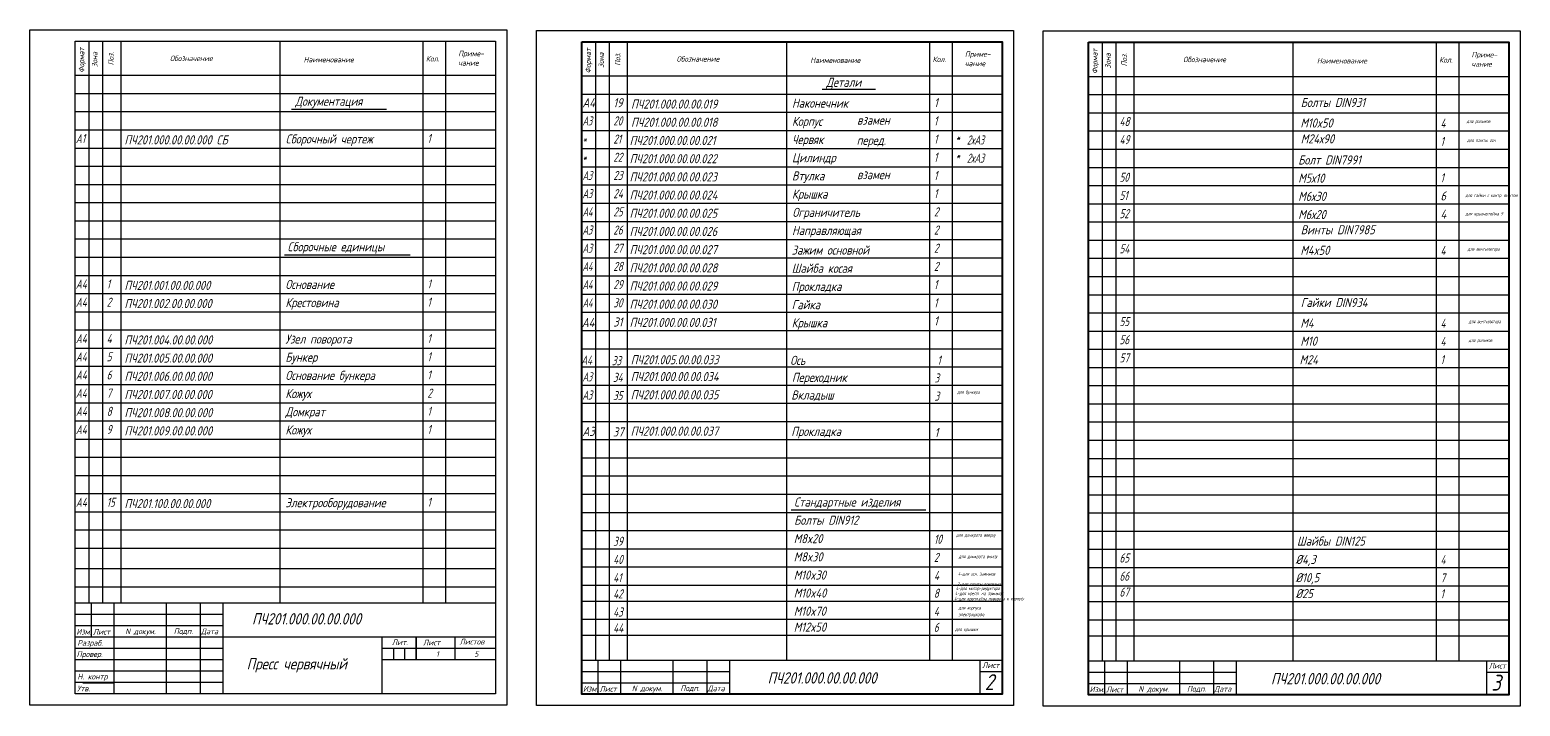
# Model space of a CAD drawing. Header units: millimetres. Extents: x -80 to 1055, y -404 to 589.
# Drawn here: x -80 to 576, y -404 to -106 of the extents above; entities that cross this region are included whole.
import ezdxf

# ---------------------------------------------------------------- set-up
doc = ezdxf.new("R2010")
doc.units = ezdxf.units.MM
doc.layers.add('ASHADE', color=7, linetype='Continuous', lineweight=40)
for name, color, linetype in [('OBVODKA', 1, 'Continuous'), ('RAZM', 5, 'Continuous'), ('TIN', 164, 'Continuous')]:
    doc.layers.add(name, color=color, linetype=linetype)
doc.layers.add('Бланк', color=7, linetype='Continuous', plot=False)
doc.styles.get("Standard").update_dxf_attribs({"font": 'romanc.shx', "width": 0.8})

msp = doc.modelspace()

# ---------------------------------------------------------------- linework, layer by layer
for p, q in [((-53.79, -111.44), (-53.79, -358.44)), ((-47.79, -111.44), (-47.79, -358.44)), ((-39.79, -111.44), (-39.79, -358.44)), ((30.21, -111.44), (30.21, -358.44)), ((93.21, -111.44), (93.21, -358.44)), ((103.21, -111.44), (103.21, -358.44)), ((169.18, -111.69), (169.18, -383.69)), ((175.18, -111.69), (175.18, -383.69)), ((183.18, -111.69), (183.18, -383.69)), ((253.18, -111.69), (253.18, -383.69)), ((316.18, -111.69), (316.18, -383.69)), ((326.18, -111.69), (326.18, -383.69)), ((392.15, -111.94), (392.15, -383.94)), ((398.15, -111.94), (398.15, -383.94)), ((406.15, -111.94), (406.15, -383.94)), ((476.15, -111.94), (476.15, -383.94)), ((539.15, -111.94), (539.15, -383.94)), ((549.15, -111.94), (549.15, -383.94)), ((-59.79, -126.44), (125.21, -126.44)), ((-59.79, -126.44), (125.21, -126.44)), ((163.18, -126.69), (348.18, -126.69)), ((163.18, -126.69), (348.18, -126.69)), ((386.15, -126.94), (571.15, -126.94)), ((386.15, -126.94), (571.15, -126.94)), ((-59.79, -358.44), (125.21, -358.44)), ((-42.79, -358.44), (-42.79, -398.44)), ((-19.79, -358.44), (-19.79, -398.44)), ((-4.79, -358.44), (-4.79, -398.44)), ((5.21, -358.44), (5.21, -398.44)), ((-59.79, -368.44), (5.21, -368.44)), ((-59.79, -373.44), (5.21, -373.44)), ((5.21, -373.44), (125.21, -373.44)), ((75.21, -373.44), (75.21, -398.44)), ((90.21, -383.44), (90.21, -373.44)), ((107.21, -373.44), (107.21, -383.44)), ((75.21, -378.44), (125.21, -378.44)), ((75.21, -383.44), (125.21, -383.44)), ((163.18, -398.69), (163.18, -383.69)), ((163.18, -398.69), (163.18, -383.69)), ((163.18, -383.69), (348.18, -383.69)), ((163.18, -383.69), (348.18, -383.69)), ((180.18, -383.69), (180.18, -398.69)), ((180.18, -383.69), (180.18, -398.69)), ((203.18, -383.69), (203.18, -398.69)), ((203.18, -383.69), (203.18, -398.69)), ((218.18, -383.69), (218.18, -398.69)), ((218.18, -383.69), (218.18, -398.69)), ((228.18, -383.69), (228.18, -398.69)), ((228.18, -383.69), (228.18, -398.69)), ((338.33, -383.69), (338.33, -398.69)), ((386.15, -383.94), (571.15, -383.94)), ((386.15, -383.94), (571.15, -383.94)), ((386.15, -398.94), (386.15, -383.94)), ((386.15, -398.94), (386.15, -383.94)), ((403.15, -383.94), (403.15, -398.94)), ((403.15, -383.94), (403.15, -398.94)), ((426.15, -383.94), (426.15, -398.94)), ((426.15, -383.94), (426.15, -398.94)), ((441.15, -383.94), (441.15, -398.94)), ((441.15, -383.94), (441.15, -398.94)), ((451.15, -383.94), (451.15, -398.94)), ((451.15, -383.94), (451.15, -398.94)), ((561.3, -383.94), (561.3, -398.94)), ((338.33, -388.69), (348.18, -388.69)), ((561.3, -388.94), (571.15, -388.94))]:
    msp.add_line(p, q)
msp.add_lwpolyline([(-59.79, -111.44), (125.21, -111.44), (125.21, -398.44), (-59.79, -398.44)], close=True)
at = {"layer": 'ASHADE'}
msp.add_line((-56.45, -393.48), (-42.95, -393.48), dxfattribs=at)
for points in [[(163.18, -111.69), (348.18, -111.69), (348.18, -398.69), (163.18, -398.69)], [(386.15, -111.94), (571.15, -111.94), (571.15, -398.94), (386.15, -398.94)]]:
    msp.add_lwpolyline(points, close=True, dxfattribs=at)
at = {"layer": 'TIN'}
for p, q in [((-59.79, -134.44), (125.21, -134.44)), ((163.18, -134.69), (348.18, -134.69)), ((268.92, -132.59), (292.44, -132.59)), ((386.15, -134.94), (571.15, -134.94)), ((-59.79, -142.44), (125.21, -142.44)), ((35.33, -141.35), (77.19, -141.35)), ((163.18, -142.69), (348.18, -142.69)), ((386.15, -142.94), (571.15, -142.94)), ((-59.79, -150.44), (125.21, -150.44)), ((163.18, -150.69), (348.18, -150.69)), ((386.15, -150.94), (571.15, -150.94)), ((-59.79, -158.44), (125.21, -158.44)), ((163.18, -158.69), (348.18, -158.69)), ((386.15, -158.94), (571.15, -158.94)), ((-59.79, -166.44), (125.21, -166.44)), ((163.18, -166.69), (348.18, -166.69)), ((386.15, -166.94), (571.15, -166.94)), ((-59.79, -174.44), (125.21, -174.44)), ((163.18, -174.69), (348.18, -174.69)), ((386.15, -174.94), (571.15, -174.94)), ((-59.79, -182.44), (125.21, -182.44)), ((163.18, -182.69), (348.18, -182.69)), ((386.15, -182.94), (571.15, -182.94)), ((-59.79, -190.44), (125.21, -190.44)), ((163.18, -190.69), (348.18, -190.69)), ((386.15, -190.94), (571.15, -190.94)), ((-59.79, -198.44), (125.21, -198.44)), ((163.18, -198.69), (348.18, -198.69)), ((386.15, -198.94), (571.15, -198.94)), ((-59.79, -206.44), (125.21, -206.44)), ((32.28, -205.35), (87.64, -205.35)), ((163.18, -206.69), (348.18, -206.69)), ((386.15, -206.94), (571.15, -206.94)), ((-59.79, -214.44), (125.21, -214.44)), ((163.18, -214.69), (348.18, -214.69)), ((386.15, -214.94), (571.15, -214.94)), ((-59.79, -222.44), (125.21, -222.44)), ((163.18, -222.69), (348.18, -222.69)), ((386.15, -222.94), (571.15, -222.94)), ((-59.79, -230.44), (125.21, -230.44)), ((163.18, -230.69), (348.18, -230.69)), ((386.15, -230.94), (571.15, -230.94)), ((-59.79, -238.44), (125.21, -238.44)), ((163.18, -238.69), (348.18, -238.69)), ((386.15, -238.94), (571.15, -238.94)), ((-59.79, -246.44), (125.21, -246.44)), ((163.18, -246.69), (348.18, -246.69)), ((386.15, -246.94), (571.15, -246.94)), ((-59.79, -254.44), (125.21, -254.44)), ((163.18, -254.69), (348.18, -254.69)), ((386.15, -254.94), (571.15, -254.94)), ((-59.79, -262.44), (125.21, -262.44)), ((163.18, -262.69), (348.18, -262.69)), ((386.15, -262.94), (571.15, -262.94)), ((-59.79, -270.44), (125.21, -270.44)), ((163.18, -270.69), (348.18, -270.69)), ((386.15, -270.94), (571.15, -270.94)), ((-59.79, -278.44), (125.21, -278.44)), ((163.18, -278.69), (348.18, -278.69)), ((386.15, -278.94), (571.15, -278.94)), ((-59.79, -286.44), (125.21, -286.44)), ((163.18, -286.69), (348.18, -286.69)), ((386.15, -286.94), (571.15, -286.94)), ((-59.79, -294.44), (125.21, -294.44)), ((163.18, -294.69), (348.18, -294.69)), ((386.15, -294.94), (571.15, -294.94)), ((-59.79, -302.44), (125.21, -302.44)), ((163.18, -302.69), (348.18, -302.69)), ((386.15, -302.94), (571.15, -302.94)), ((-59.79, -310.44), (125.21, -310.44)), ((163.18, -310.69), (348.18, -310.69)), ((386.15, -310.94), (571.15, -310.94)), ((-59.79, -318.44), (125.21, -318.44)), ((163.18, -318.69), (348.18, -318.69)), ((255.25, -317.6), (314.59, -317.6)), ((386.15, -318.94), (571.15, -318.94)), ((-59.79, -326.44), (125.21, -326.44)), ((163.18, -326.69), (348.18, -326.69)), ((386.15, -326.94), (571.15, -326.94)), ((-59.79, -334.44), (125.21, -334.44)), ((163.18, -334.69), (348.18, -334.69)), ((386.15, -334.94), (571.15, -334.94)), ((-59.79, -343.44), (125.21, -343.44)), ((-59.79, -343.44), (125.21, -343.44)), ((-59.79, -343.44), (125.21, -343.44)), ((163.18, -342.69), (348.18, -342.69)), ((163.18, -342.69), (348.18, -342.69)), ((163.18, -342.69), (348.18, -342.69)), ((386.15, -342.94), (571.15, -342.94)), ((386.15, -342.94), (571.15, -342.94)), ((386.15, -342.94), (571.15, -342.94)), ((-59.79, -351.44), (125.21, -351.44)), ((163.18, -350.69), (348.18, -350.69)), ((386.15, -350.94), (571.15, -350.94)), ((-52.79, -358.44), (-52.79, -373.44)), ((-52.79, -358.44), (-52.79, -373.44)), ((-42.79, -358.44), (-42.79, -398.44)), ((-19.79, -358.44), (-19.79, -398.44)), ((5.21, -358.44), (5.21, -398.44)), ((163.18, -357.69), (348.18, -357.69)), ((386.15, -357.94), (571.15, -357.94)), ((-59.79, -363.44), (5.21, -363.44)), ((163.18, -365.69), (348.18, -365.69)), ((386.15, -365.94), (571.15, -365.94)), ((-59.79, -368.44), (5.21, -368.44)), ((-59.79, -368.44), (5.21, -368.44)), ((5.21, -373.44), (125.21, -373.44)), ((5.21, -373.44), (5.21, -373.44)), ((5.21, -373.44), (5.21, -373.44)), ((75.21, -373.44), (75.21, -398.44)), ((90.21, -373.44), (90.21, -383.44)), ((107.21, -373.44), (107.21, -383.44)), ((163.18, -372.69), (348.18, -372.69)), ((386.15, -372.94), (571.15, -372.94)), ((-59.79, -378.44), (5.21, -378.44)), ((80.21, -378.44), (80.21, -383.44)), ((85.21, -383.44), (85.21, -378.44)), ((-59.79, -383.44), (5.21, -383.44)), ((170.18, -383.69), (170.18, -398.69)), ((170.18, -383.69), (170.18, -398.69)), ((393.15, -383.94), (393.15, -398.94)), ((393.15, -383.94), (393.15, -398.94)), ((-59.79, -388.44), (5.21, -388.44)), ((-59.79, -393.44), (5.21, -393.44)), ((163.18, -388.69), (228.18, -388.69)), ((386.15, -388.94), (451.15, -388.94)), ((163.18, -393.69), (228.18, -393.69)), ((386.15, -393.94), (451.15, -393.94))]:
    msp.add_line(p, q, dxfattribs=at)
for points in [[(-79.79, -106.44), (130.21, -106.44), (130.21, -403.44), (-79.79, -403.44)], [(143.18, -106.69), (353.18, -106.69), (353.18, -403.69), (143.18, -403.69)], [(366.15, -106.94), (576.15, -106.94), (576.15, -403.94), (366.15, -403.94)]]:
    msp.add_lwpolyline(points, close=True, dxfattribs=at)

# ---------------------------------------------------------------- texts
at = {"layer": 'OBVODKA', "oblique": 15}
for s, width, p in [('51', 0.7, (399.79, -181.3)), ('М6х30', 0.8, (478.45, -181.69)), ('6', 0.8, (541.07, -181.51)), ('52', 0.7, (399.79, -189.3)), ('М6х20', 0.8, (478.45, -189.69)), ('4', 0.8, (541.07, -189.51))]:
    msp.add_text(s, height=4, dxfattribs=dict(at, width=width)).set_placement(p)
at = {"layer": 'RAZM', "oblique": 15}
for s, width, p in [('A4', 0.7, (-59.54, -284.25)), ('9', 0.7, (-45.96, -284.25)), ('ПЧ201.009.00.00.000 ', 0.8, (-38.14, -284.84)), ('Кожух', 0.8, (32.71, -284.44)), ('1', 0.7, (95.18, -284.25))]:
    msp.add_text(s, height=4, dxfattribs=dict(at, width=width)).set_placement(p)
at = {"layer": 'TIN', "oblique": 15, "width": 0.8}
for s, p in [('Формат', (-55.82, -125.34)), ('Зона', (-50.05, -122.97)), ('Поз.', (-42.85, -122.02)), ('Формат', (167.15, -125.59)), ('Зона', (172.92, -123.22)), ('Поз.', (180.12, -122.27)), ('Формат', (390.12, -125.84)), ('Зона', (395.89, -123.47)), ('Поз.', (403.09, -122.52))]:
    msp.add_text(s, height=2.4, rotation=90, dxfattribs=at).set_placement(p)
at = {"layer": 'TIN', "oblique": 15}
for s, height, width, p in [('Обозначение', 2.4, 0.8, (-18.11, -120.18)), ('Кол.', 2.4, 0.8, (94.55, -120.35)), ('Приме-', 2.4, 0.8, (108.78, -118.06)), ('Обозначение', 2.4, 0.8, (204.86, -120.43)), ('Приме-', 2.4, 0.8, (331.75, -118.31)), ('Приме-', 2.4, 0.8, (554.72, -118.56)), ('Наименование', 2.4, 0.8, (40.73, -120.74)), ('чание', 2.4, 0.8, (108.78, -122.18)), ('Наименование', 2.4, 0.8, (263.7, -120.99)), ('Кол.', 2.4, 0.8, (317.52, -120.6)), ('чание', 2.4, 0.8, (331.75, -122.43)), ('Обозначение', 2.4, 0.8, (427.83, -120.68)), ('Наименование', 2.4, 0.8, (486.67, -121.24)), ('Кол.', 2.4, 0.8, (540.49, -120.85)), ('чание', 2.4, 0.8, (554.72, -122.68)), ('Детали', 4, 0.8, (270.72, -131.52)), ('Документация', 4, 0.8, (37.02, -139.87)), ('A4', 4, 0.8, (163.43, -140.5)), ('19', 4, 0.8, (177.01, -140.5)), ('ПЧ201.000.00.00.019', 4, 0.8, (184.83, -141.09)), ('Наконечник', 4, 0.8, (255.68, -140.69)), ('1', 4, 0.8, (318.15, -140.5)), ('Болты DIN931', 4, 0.8, (479.57, -140.39)), ('A3', 4, 0.6, (163.43, -148.5)), ('20', 4, 0.7, (177.01, -148.5)), ('ПЧ201.000.00.00.018', 4, 0.8, (184.83, -149.09)), ('Корпус', 4, 0.8, (255.68, -148.69)), ('взамен', 4, 0.8, (284.3, -148.18)), ('1', 4, 0.7, (318.15, -148.5)), ('48', 4, 0.7, (399.79, -148.75)), (' М10x50', 4, 0.8, (477.29, -149.42)), ('4', 4, 0.7, (541.07, -149.51)), ('A1', 4, 0.7, (-59.54, -156.25)), ('ПЧ201.000.00.00.000 СБ', 4, 0.8, (-38.14, -156.84)), ('Cборочный чертеж', 4, 0.8, (32.71, -156.44)), ('1', 4, 0.7, (95.18, -156.25)), ('*', 4, 0.6, (163.43, -156.5)), ('21', 4, 0.7, (177.01, -156.5)), ('ПЧ201.000.00.00.021 ', 4, 0.8, (184.18, -157.13)), ('Червяк', 4, 0.8, (255.68, -156.69)), ('перед.', 4, 0.8, (284.11, -157.05)), ('1', 4, 0.7, (318.15, -156.5)), ('*', 4, 0.6, (327.74, -155.79)), ('2хA3', 4, 0.6, (332.63, -156.89)), ('49', 4, 0.7, (399.79, -156.75)), ('М24х90', 4, 0.8, (479.57, -156.39)), ('1', 4, 0.7, (541.07, -157.51)), ('*', 4, 0.6, (163.43, -164.5)), ('22', 4, 0.7, (177.01, -164.5)), ('ПЧ201.000.00.00.022 ', 4, 0.8, (184.18, -165.13)), ('Цилиндр', 4, 0.8, (255.68, -164.69)), ('1', 4, 0.7, (318.15, -164.5)), ('*', 4, 0.6, (327.74, -163.79)), ('2хA3', 4, 0.6, (332.63, -164.89)), ('Болт DIN7991', 4, 0.8, (478.45, -165.69)), ('A3', 4, 0.6, (163.43, -172.5)), ('23', 4, 0.7, (177.01, -172.5)), ('ПЧ201.000.00.00.023 ', 4, 0.8, (184.18, -173.13)), ('Втулка', 4, 0.8, (255.68, -172.69)), ('взамен', 4, 0.8, (284.3, -172.14)), ('1', 4, 0.7, (318.15, -172.5)), ('50', 4, 0.7, (399.79, -173.3)), ('М5х10', 4, 0.8, (478.45, -173.69)), ('1', 4, 0.7, (541.07, -173.51)), ('A3', 4, 0.6, (163.43, -180.5)), ('24', 4, 0.7, (177.01, -180.5)), ('Крышка', 4, 0.8, (255.68, -180.69)), ('1', 4, 0.7, (318.15, -180.5)), ('ПЧ201.000.00.00.024 ', 4, 0.8, (184.18, -181.13)), ('A4', 4, 0.6, (163.43, -188.5)), ('25', 4, 0.7, (177.01, -188.5)), ('ПЧ201.000.00.00.025', 4, 0.8, (184.18, -189.13)), ('Ограничитель', 4, 0.8, (255.86, -188.73)), ('2', 4, 0.7, (318.15, -188.5)), ('A3', 4, 0.6, (163.43, -196.5)), ('26', 4, 0.7, (177.01, -196.5)), ('ПЧ201.000.00.00.026 ', 4, 0.8, (184.18, -197.13)), ('Направляющая', 4, 0.8, (255.68, -196.69)), ('2', 4, 0.7, (318.15, -196.5)), ('Винты DIN7985', 4, 0.8, (479.57, -196.39)), ('Сборочные единицы', 4, 0.8, (33.63, -203.89)), ('A3', 4, 0.6, (163.43, -204.5)), ('27', 4, 0.7, (177.01, -204.5)), ('ПЧ201.000.00.00.027', 4, 0.8, (184.18, -205.13)), ('Зажим основной', 4, 0.8, (255.54, -205.33)), ('2', 4, 0.7, (318.15, -204.5)), ('54', 4, 0.7, (399.79, -204.75)), (' М4x50', 4, 0.8, (477.29, -205.42)), ('4', 4, 0.7, (541.07, -205.51)), ('A4', 4, 0.6, (163.43, -212.5)), ('28', 4, 0.7, (177.01, -212.5)), ('ПЧ201.000.00.00.028', 4, 0.8, (184.18, -213.13)), ('Шайба косая', 4, 0.8, (255.54, -213.33)), ('2', 4, 0.7, (318.15, -212.5)), ('A4', 4, 0.7, (-59.54, -220.25)), ('1', 4, 0.7, (-45.96, -220.25)), ('Основание', 4, 0.8, (32.71, -220.44)), ('1', 4, 0.7, (95.18, -220.25)), ('ПЧ201.001.00.00.000 ', 4, 0.8, (-38.14, -220.84)), ('A4', 4, 0.6, (163.43, -220.5)), ('29', 4, 0.7, (177.01, -220.5)), ('ПЧ201.000.00.00.029', 4, 0.8, (184.18, -221.13)), ('Прокладка', 4, 0.8, (255.54, -221.33)), ('1', 4, 0.7, (318.15, -220.5)), ('A4', 4, 0.7, (-59.54, -228.25)), ('2', 4, 0.7, (-45.96, -228.25)), ('ПЧ201.002.00.00.000 ', 4, 0.8, (-38.14, -228.84)), ('Крестовина', 4, 0.8, (32.71, -228.44)), ('1', 4, 0.7, (95.18, -228.25)), ('A4', 4, 0.6, (163.43, -228.5)), ('30', 4, 0.7, (177.01, -228.5)), ('ПЧ201.000.00.00.030', 4, 0.8, (184.18, -229.13)), ('Гайка', 4, 0.8, (255.54, -229.33)), ('1', 4, 0.7, (318.15, -228.5)), ('Гайки DIN934', 4, 0.8, (479.57, -228.39)), ('A4', 4, 0.8, (163.18, -237.18)), ('31', 4, 0.8, (177.01, -236.97)), ('ПЧ201.000.00.00.031', 4, 0.8, (184.18, -237.13)), ('Крышка', 4, 0.8, (255.54, -237.33)), ('1', 4, 0.8, (318.15, -236.5)), ('55', 4, 0.7, (399.79, -236.75)), (' М4', 4, 0.8, (477.29, -237.42)), ('4', 4, 0.7, (541.07, -237.51)), ('A4', 4, 0.7, (-59.54, -244.25)), ('4', 4, 0.7, (-45.96, -244.25)), ('ПЧ201.004.00.00.000 ', 4, 0.8, (-38.14, -244.84)), ('Узел поворота', 4, 0.8, (32.71, -244.44)), ('1', 4, 0.7, (95.18, -244.25)), ('56', 4, 0.7, (399.79, -244.75)), (' М10', 4, 0.8, (477.29, -245.42)), ('4', 4, 0.7, (541.07, -245.51)), ('A4', 4, 0.7, (-59.54, -252.25)), ('5', 4, 0.7, (-45.96, -252.25)), ('ПЧ201.005.00.00.000 ', 4, 0.8, (-38.14, -252.84)), ('Бункер', 4, 0.8, (32.71, -252.44)), ('1', 4, 0.7, (95.18, -252.25)), ('57', 4, 0.7, (399.79, -252.75)), ('A4', 4, 0.7, (162.79, -253.73)), ('33', 4, 0.7, (176.35, -253.97)), ('ПЧ201.005.00.00.033', 4, 0.8, (184.69, -253.56)), ('Ось', 4, 0.8, (254.88, -253.83)), ('1', 4, 0.7, (319.6, -253.79)), ('М24', 4, 0.8, (479.05, -253.55)), ('1', 4, 0.7, (541.07, -253.51)), ('A4', 4, 0.7, (-59.54, -260.25)), ('6', 4, 0.7, (-45.96, -260.25)), ('ПЧ201.006.00.00.000 ', 4, 0.8, (-38.14, -260.84)), ('Основание бункера', 4, 0.8, (32.71, -260.44)), ('1', 4, 0.7, (95.18, -260.25)), ('A3', 4, 0.6, (163.43, -261.08)), ('34', 4, 0.7, (176.85, -261.33)), ('ПЧ201.000.00.00.034', 4, 0.8, (184.68, -260.96)), ('Переходник', 4, 0.8, (255.63, -261.32)), ('3', 4, 0.7, (318.38, -261.58)), ('A4', 4, 0.7, (-59.54, -268.25)), ('7', 4, 0.7, (-45.96, -268.25)), ('ПЧ201.007.00.00.000 ', 4, 0.8, (-38.14, -268.84)), ('Кожух', 4, 0.8, (32.71, -268.44)), ('2', 4, 0.7, (95.18, -268.25)), ('A3', 4, 0.6, (163.43, -269.08)), ('35', 4, 0.7, (176.85, -269.33)), ('ПЧ201.000.00.00.035', 4, 0.8, (184.68, -268.96)), ('Вкладыш', 4, 0.8, (255.35, -269.08)), ('3', 4, 0.7, (318.38, -269.58)), ('A4', 4, 0.7, (-59.54, -276.25)), ('8', 4, 0.7, (-45.96, -276.25)), ('ПЧ201.008.00.00.000 ', 4, 0.8, (-38.14, -276.84)), ('Домкрат', 4, 0.8, (32.71, -276.44)), ('1', 4, 0.7, (95.18, -276.25)), ('A3', 4, 0.8, (163.43, -285.08)), ('37', 4, 0.8, (176.85, -285.33)), ('ПЧ201.000.00.00.037', 4, 0.8, (184.68, -284.96)), ('Прокладка', 4, 0.8, (255.35, -285.08)), ('1', 4, 0.8, (318.38, -285.58)), ('A4', 4, 0.7, (-59.54, -316.25)), ('15', 4, 0.7, (-45.96, -316.25)), ('ПЧ201.100.00.00.000 ', 4, 0.8, (-38.14, -316.84)), ('Электрооборудование', 4, 0.8, (32.71, -316.44)), ('1', 4, 0.7, (95.18, -316.25)), ('Стандартные изделия', 4, 0.8, (256.6, -316.14)), ('Болты DIN912', 4, 0.8, (256.6, -324.14)), ('39', 4, 0.7, (176.96, -333.41)), (' М8x20', 4, 0.8, (254.31, -332.26)), ('10', 4, 0.7, (318.15, -332.5)), ('Шайбы DIN125', 4, 0.8, (477.9, -333.33)), ('40', 4, 0.7, (176.96, -341.41)), (' М8x30', 4, 0.8, (254.31, -340.26)), ('2', 4, 0.7, (318.15, -340.5)), ('65', 4, 0.7, (399.79, -340.75)), ('%%c4,3', 4, 0.8, (477.29, -341.42)), ('4', 4, 0.7, (541.07, -341.51)), ('41', 4, 0.7, (176.96, -349.41)), (' М10x30', 4, 0.8, (254.31, -348.26)), ('4', 4, 0.7, (318.15, -348.5)), ('66', 4, 0.7, (399.79, -348.75)), ('%%c10,5', 4, 0.8, (477.29, -349.42)), ('7', 4, 0.7, (541.07, -349.51)), ('42', 4, 0.7, (176.96, -356.53)), (' М10x40', 4, 0.8, (254.32, -356.17)), ('8', 4, 0.7, (318.1, -356.26)), ('67', 4, 0.7, (399.79, -355.75)), ('%%c25', 4, 0.8, (477.29, -356.42)), ('1', 4, 0.7, (541.07, -356.51)), ('43', 4, 0.7, (176.96, -364.53)), (' М10x70', 4, 0.8, (254.32, -364.17)), ('4', 4, 0.7, (318.1, -364.26)), ('ПЧ201.000.00.00.000', 5.0003, 0.8, (18, -368.02)), (' М12x50', 4, 0.8, (254.32, -371.17)), ('6', 4, 0.7, (318.1, -371.26)), ('Изм.', 2.5, 0.8, (-59.29, -372.44)), ('Лист', 2.5, 0.8, (-52, -372.48)), ('N докум.', 2.5, 0.8, (-37.81, -372.27)), ('Подп.', 2.5, 0.8, (-16.44, -372.19)), ('Дата', 2.5, 0.8, (-4.47, -372.28)), ('44', 4, 0.7, (176.96, -371.53)), ('Провер.', 2.5, 0.8, (-59.17, -382.3)), ('Разраб.', 2.5, 0.8, (-58.85, -377.37)), ('Лит.', 2.5, 0.8, (79.57, -377.08)), ('Лист', 2.5, 0.8, (93.27, -377.21)), ('1', 2.5, 0.8, (98.98, -382.25)), ('Листов', 2.5, 0.8, (109.37, -376.81)), ('5', 2.5, 0.8, (115.82, -382.25)), ('Пресс червячный ', 5.0003, 0.8, (15.65, -387.8)), ('Лист', 2.5, 0.8, (339.38, -387.14)), ('Лист', 2.5, 0.8, (562.35, -387.39)), ('Н. контр', 2.5, 0.8, (-58.85, -392.18)), ('ПЧ201.000.00.00.000', 5.0003, 0.8, (244.91, -394.02)), ('2', 7, 0.8, (340.5, -396.86)), ('ПЧ201.000.00.00.000', 5.0003, 0.8, (466.45, -394.34)), ('3', 7, 0.8, (563.47, -397.11)), ('Утв.', 2.5, 0.8, (-59.01, -397.43)), ('Изм.', 2.5, 0.8, (163.68, -397.53)), ('Лист', 2.5, 0.8, (170.97, -397.57)), ('N докум.', 2.5, 0.8, (185.16, -397.36)), ('Подп.', 2.5, 0.8, (206.53, -397.28)), ('Дата', 2.5, 0.8, (218.5, -397.36)), ('Изм.', 2.5, 0.8, (386.65, -397.78)), ('Лист', 2.5, 0.8, (393.94, -397.82)), ('N докум.', 2.5, 0.8, (408.13, -397.61)), ('Подп.', 2.5, 0.8, (429.5, -397.53)), ('Дата', 2.5, 0.8, (441.47, -397.61))]:
    msp.add_text(s, height=height, dxfattribs=dict(at, width=width)).set_placement(p)
at = {"layer": 'Бланк', "oblique": 15, "width": 0.7}
for s, p in [('для роликов', (552.62, -147.4)), ('для плиты осн.', (552.8, -155.76)), ('для гайки с контр. винтом', (552.05, -179.96)), ('для крыонштейна 9', (552.05, -188.1)), ('для вентилятора', (553.03, -203.64)), ('для вентилятора', (553.5, -235.49)), ('для роликов', (553.5, -243.71)), ('для бункера', (328.32, -266.55)), ('для домкрата вверху', (327.85, -329.45)), ('для домкрата внизу', (329.07, -338.85)), ('4-для осн. зажимов', (328.81, -346.49)), ('4-для крепл. на зажимах', (327.42, -355.12)), ('4-для мотор-редуктора', (327.79, -352.9)), ('2-для плиты основания', (328.41, -350.98)), ('4-для крепл.узла поворота к корпусу', (327.1, -357.34)), ('для корпуса', (329.01, -361.4)), ('электрошкафа', (328.97, -364.36)), ('для крышки', (327.44, -370.9))]:
    msp.add_text(s, height=1.5, dxfattribs=at).set_placement(p)

doc.saveas('drawing.dxf')
